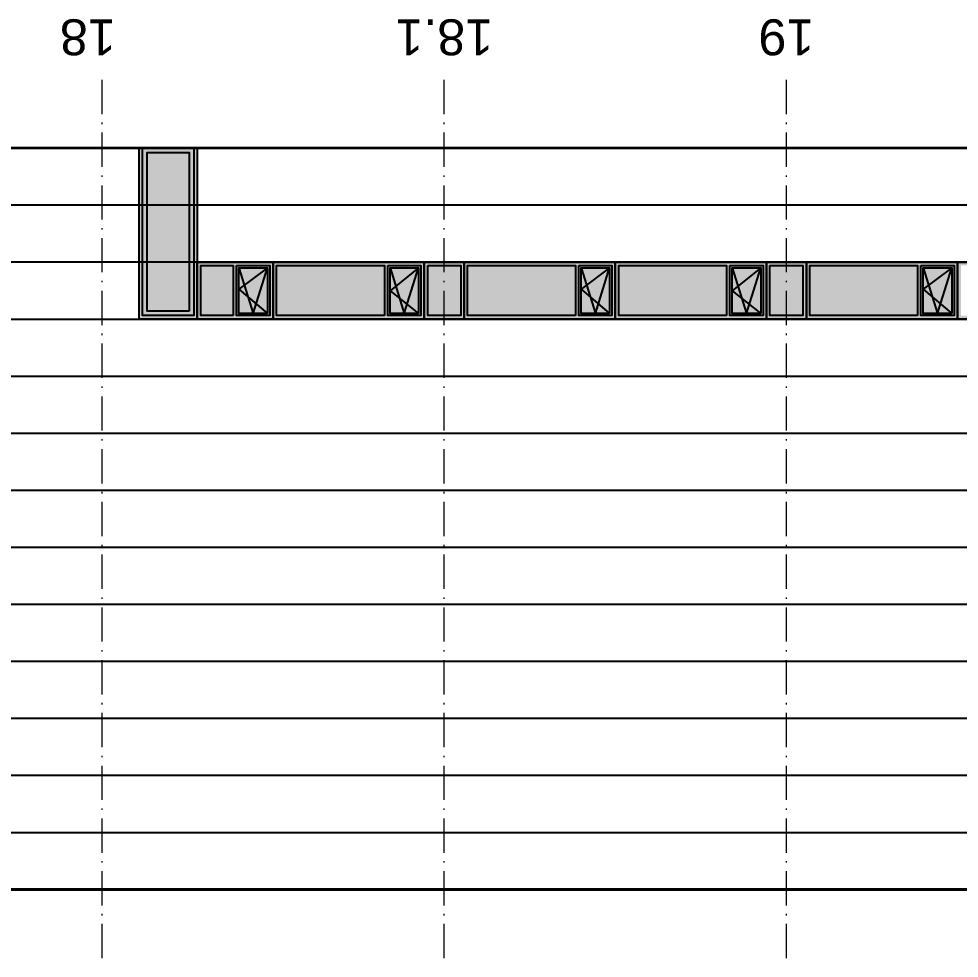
# Model space of a CAD drawing. Header units: millimetres. Extents: x 325046 to 1268204, y 1875583 to 2761998.
# Drawn here: x 908619 to 925109, y 2655811 to 2672281 of the extents above; entities that cross this region are included whole.
import ezdxf
from ezdxf.enums import TextEntityAlignment as Align

# ---------------------------------------------------------------- set-up
doc = ezdxf.new("R2010")
doc.units = ezdxf.units.MM
doc.header["$LTSCALE"] = 100
doc.linetypes.add('ACAD_ISO10W100', pattern=[18.5, 12, -3, 0.5, -3])
for name, color, linetype in [('FASÁDY - okna - PŮDORYS', 8, 'Continuous'), ('FASÁDY kresba', 7, 'Continuous'), ('OKNA - RASTR', 5, 'Continuous')]:
    doc.layers.add(name, color=color, linetype=linetype)
for name, color, linetype, lineweight in [('FASÁDY filling', 7, 'Continuous', 5), ('Objekty - osy', 5, 'ACAD_ISO10W100', 20), ('ŠFAF - okna', 8, 'Continuous', 13)]:
    doc.layers.add(name, color=color, linetype=linetype, lineweight=lineweight)
doc.layers.add('Popis OS', color=7, linetype='Continuous', true_color=0xbd0a5d)
doc.styles.add('ARIL-TENKÝ', font='arial.ttf')

msp = doc.modelspace()

# ---------------------------------------------------------------- hatches: boundary and pattern name
at = {"layer": 'FASÁDY filling', "ltscale": 100, "true_color": 0x373f43}
h = msp.add_hatch(color=149, dxfattribs=at)
h.paths.add_polyline_path([(911688.6, 2670016.7), (910788.6, 2670016.7), (910788.6, 2667076.7), (911688.6, 2667076.7)], flags=17)
h.paths.add_polyline_path([(911608.6, 2667156.7), (910868.6, 2667156.7), (910868.6, 2669936.7), (911608.6, 2669936.7)], flags=16)
h.paths.add_polyline_path([(911748.6, 2670016.7), (911688.6, 2670016.7), (911688.6, 2667076.7), (910788.6, 2667076.7), (910788.6, 2670016.7), (910728.6, 2670016.7), (910728.6, 2667016.7), (911748.6, 2667016.7)])
at = {"layer": 'FASÁDY filling', "true_color": 0x373f43}
h = msp.add_hatch(color=149, dxfattribs=at)
h.paths.add_polyline_path([(911748.6, 2667016.7), (913078.6, 2667016.7), (913078.6, 2668016.7), (911748.6, 2668016.7)])
h.paths.add_polyline_path([(912438.6, 2667016.7), (913018.6, 2667016.7), (913018.6, 2667956.7), (912438.6, 2667956.7)], flags=16)
h.paths.add_polyline_path([(911808.6, 2667076.7), (912378.6, 2667016.7), (912378.6, 2667956.7), (911808.6, 2667956.7)], flags=16)
h = msp.add_hatch(color=149, dxfattribs=at)
h.paths.add_polyline_path([(915728.6, 2667016.7), (915728.6, 2668016.7), (913078.6, 2668016.7), (913078.6, 2667016.7)])
h.paths.add_polyline_path([(915128.6, 2667116.7), (915088.6, 2667956.7), (915668.6, 2667956.7), (915628.6, 2667116.7)], flags=16)
h.paths.add_polyline_path([(915028.6, 2667076.7), (913138.6, 2667076.7), (913138.6, 2667956.7), (915028.6, 2667956.7)], flags=16)
at = {"layer": 'FASÁDY filling', "linetype": 'ByBlock', "ltscale": 100, "true_color": 0x373f43}
h = msp.add_hatch(color=149, dxfattribs=at)
h.paths.add_polyline_path([(916368.6, 2667956.7), (915788.6, 2667956.7), (915788.6, 2667076.7), (916368.6, 2667076.7)], flags=0)
h.paths.add_polyline_path([(915728.6, 2668016.7), (915728.6, 2667016.7), (916428.6, 2667016.7), (916428.6, 2668016.7)])
h.paths.add_polyline_path([(916368.6, 2667956.7), (916368.6, 2667076.7), (915788.6, 2667076.7), (915788.6, 2667956.7)], flags=16)
at = {"layer": 'FASÁDY filling', "true_color": 0x373f43}
h = msp.add_hatch(color=149, dxfattribs=at)
h.paths.add_polyline_path([(916428.6, 2667016.7), (919078.6, 2667016.7), (919078.6, 2668016.7), (916428.6, 2668016.7)])
h.paths.add_polyline_path([(918438.6, 2667016.7), (919018.6, 2667016.7), (919018.6, 2667956.7), (918438.6, 2667956.7)])
h.paths.add_polyline_path([(916488.6, 2667016.7), (918378.6, 2667016.7), (918378.6, 2667956.7), (916488.6, 2667956.7)])
h = msp.add_hatch(color=149, dxfattribs=at)
h.paths.add_polyline_path([(921728.6, 2667016.7), (921728.6, 2668016.7), (919078.6, 2668016.7), (919078.6, 2667016.7)])
h.paths.add_polyline_path([(921128.6, 2667116.7), (921088.6, 2667956.7), (921668.6, 2667956.7), (921628.6, 2667116.7)], flags=16)
h.paths.add_polyline_path([(921028.6, 2667076.7), (919138.6, 2667076.7), (919138.6, 2667956.7), (921028.6, 2667956.7)], flags=16)
at = {"layer": 'FASÁDY filling', "linetype": 'ByBlock', "ltscale": 100, "true_color": 0x373f43}
h = msp.add_hatch(color=149, dxfattribs=at)
h.paths.add_polyline_path([(922368.6, 2667956.7), (921788.6, 2667956.7), (921788.6, 2667076.7), (922368.6, 2667076.7)], flags=0)
h.paths.add_polyline_path([(921728.6, 2668016.7), (921728.6, 2667016.7), (922428.6, 2667016.7), (922428.6, 2668016.7)])
h.paths.add_polyline_path([(922368.6, 2667956.7), (922368.6, 2667076.7), (921788.6, 2667076.7), (921788.6, 2667956.7)], flags=16)
at = {"layer": 'FASÁDY filling', "true_color": 0x373f43}
h = msp.add_hatch(color=149, dxfattribs=at)
h.paths.add_polyline_path([(922428.6, 2667016.7), (925078.6, 2667016.7), (925078.6, 2668016.7), (922428.6, 2668016.7)])
h.paths.add_polyline_path([(924438.6, 2667016.7), (925018.6, 2667016.7), (925018.6, 2667956.7), (924438.6, 2667956.7)])
h.paths.add_polyline_path([(922488.6, 2667016.7), (924378.6, 2667016.7), (924378.6, 2667956.7), (922488.6, 2667956.7)])
h = msp.add_hatch(color=149, dxfattribs=at)
h.paths.add_polyline_path([(927728.6, 2667016.7), (927728.6, 2668016.7), (925078.6, 2668016.7), (925078.6, 2667016.7)])
h.paths.add_polyline_path([(927128.6, 2667116.7), (927088.6, 2667956.7), (927668.6, 2667956.7), (927628.6, 2667116.7)], flags=16)
h.paths.add_polyline_path([(927028.6, 2667076.7), (925138.6, 2667076.7), (925138.6, 2667956.7), (927028.6, 2667956.7)], flags=16)
h = msp.add_hatch(color=149, dxfattribs=at)
h.paths.add_polyline_path([(912978.6, 2667116.7), (912478.6, 2667116.7), (912478.6, 2667916.7), (912978.6, 2667916.7)], flags=16)
h.paths.add_polyline_path([(912438.6, 2667016.7), (913018.6, 2667016.7), (913018.6, 2667956.7), (912438.6, 2667956.7)])
h = msp.add_hatch(color=149, dxfattribs=at)
h.paths.add_polyline_path([(915668.6, 2667076.7), (915668.6, 2667956.7), (915088.6, 2667956.7), (915088.6, 2667076.7)])
h.paths.add_polyline_path([(915628.6, 2667116.7), (915128.6, 2667116.7), (915128.6, 2667916.7), (915628.6, 2667916.7)], flags=16)
h = msp.add_hatch(color=149, dxfattribs=at)
h.paths.add_polyline_path([(918978.6, 2667116.7), (918478.6, 2667116.7), (918478.6, 2667916.7), (918978.6, 2667916.7)], flags=16)
h.paths.add_polyline_path([(918438.6, 2667016.7), (919018.6, 2667016.7), (919018.6, 2667956.7), (918438.6, 2667956.7)])
h = msp.add_hatch(color=149, dxfattribs=at)
h.paths.add_polyline_path([(921668.6, 2667076.7), (921668.6, 2667956.7), (921088.6, 2667956.7), (921088.6, 2667076.7)])
h.paths.add_polyline_path([(921628.6, 2667116.7), (921128.6, 2667116.7), (921128.6, 2667916.7), (921628.6, 2667916.7)], flags=16)
h = msp.add_hatch(color=149, dxfattribs=at)
h.paths.add_polyline_path([(924978.6, 2667116.7), (924478.6, 2667116.7), (924478.6, 2667916.7), (924978.6, 2667916.7)], flags=16)
h.paths.add_polyline_path([(924438.6, 2667016.7), (925018.6, 2667016.7), (925018.6, 2667956.7), (924438.6, 2667956.7)])
at = {"layer": 'FASÁDY filling', "linetype": 'ByBlock', "ltscale": 100, "true_color": 0x373f43}
for points in [[(912378.6, 2667076.7), (911808.6, 2667076.7), (911748.6, 2667016.7), (912378.6, 2667016.7)], [(918378.6, 2667076.7), (916488.6, 2667076.7), (916488.6, 2667016.7), (918378.6, 2667016.7)], [(924378.6, 2667076.7), (922488.6, 2667076.7), (922488.6, 2667016.7), (924378.6, 2667016.7)]]:
    msp.add_hatch(color=149, dxfattribs=at).paths.add_polyline_path(points)
at = {"layer": 'FASÁDY kresba'}
h = msp.add_hatch(dxfattribs=at)
h.set_pattern_fill('_USER', color=256, scale=1000, angle=540, pattern_type=0)
h.set_pattern_definition([(180, (-258, 16.6), (-4e-13, -1000), [])])
h.paths.add_polyline_path([(783758.7, 2657016.6), (783758.7, 2670020.2), (1000375.4, 2670016.5), (1000398.7, 2657016.6)])
at = {"layer": 'ŠFAF - okna', "ltscale": 100}
h = msp.add_hatch(color=256, dxfattribs=at)
h.set_gradient(color1=(33, 33, 33), color2=(171, 171, 171), rotation=270)
h.paths.add_polyline_path([(911608.6, 2669936.7), (910868.6, 2669936.7), (910868.6, 2667156.7), (911608.6, 2667156.7)])
h = msp.add_hatch(color=256, dxfattribs=at)
h.set_gradient(color1=(33, 33, 33), color2=(171, 171, 171), rotation=270)
h.paths.add_polyline_path([(912378.6, 2667076.7), (911808.6, 2667076.7), (911808.6, 2667956.7), (912378.6, 2667956.7)])
h.paths.add_polyline_path([(912978.6, 2667116.7), (912478.6, 2667116.7), (912478.6, 2667916.7), (912978.6, 2667916.7)])
h = msp.add_hatch(color=256, dxfattribs=at)
h.set_gradient(color1=(33, 33, 33), color2=(171, 171, 171), rotation=270)
h.paths.add_polyline_path([(915028.6, 2667076.7), (913138.6, 2667076.7), (913138.6, 2667956.7), (915028.6, 2667956.7)])
h.paths.add_polyline_path([(915628.6, 2667116.7), (915128.6, 2667116.7), (915128.6, 2667916.7), (915628.6, 2667916.7)])
h = msp.add_hatch(color=256, dxfattribs=at)
h.set_gradient(color1=(33, 33, 33), color2=(171, 171, 171), rotation=270)
h.paths.add_polyline_path([(918378.6, 2667076.7), (916488.6, 2667076.7), (916488.6, 2667956.7), (918378.6, 2667956.7)])
h.paths.add_polyline_path([(918978.6, 2667116.7), (918478.6, 2667116.7), (918478.6, 2667916.7), (918978.6, 2667916.7)])
h = msp.add_hatch(color=256, dxfattribs=at)
h.set_gradient(color1=(33, 33, 33), color2=(171, 171, 171), rotation=270)
h.paths.add_polyline_path([(921028.6, 2667076.7), (919138.6, 2667076.7), (919138.6, 2667956.7), (921028.6, 2667956.7)])
h.paths.add_polyline_path([(921628.6, 2667116.7), (921128.6, 2667116.7), (921128.6, 2667916.7), (921628.6, 2667916.7)])
h = msp.add_hatch(color=256, dxfattribs=at)
h.set_gradient(color1=(33, 33, 33), color2=(171, 171, 171), rotation=270)
h.paths.add_polyline_path([(924378.6, 2667076.7), (922488.6, 2667076.7), (922488.6, 2667956.7), (924378.6, 2667956.7)])
h.paths.add_polyline_path([(924978.6, 2667116.7), (924478.6, 2667116.7), (924478.6, 2667916.7), (924978.6, 2667916.7)])

# ---------------------------------------------------------------- linework, layer by layer
at = {"layer": 'FASÁDY - okna - PŮDORYS'}
for points in [[(912978.6, 2667116.7), (912478.6, 2667116.7), (912478.6, 2667916.7), (912978.6, 2667916.7)], [(915628.6, 2667116.7), (915128.6, 2667116.7), (915128.6, 2667916.7), (915628.6, 2667916.7)], [(918978.6, 2667116.7), (918478.6, 2667116.7), (918478.6, 2667916.7), (918978.6, 2667916.7)], [(921628.6, 2667116.7), (921128.6, 2667116.7), (921128.6, 2667916.7), (921628.6, 2667916.7)], [(924978.6, 2667116.7), (924478.6, 2667116.7), (924478.6, 2667916.7), (924978.6, 2667916.7)]]:
    msp.add_lwpolyline(points, close=True, dxfattribs=at)
for points in [[(912478.6, 2667916.7), (912728.6, 2667116.7), (912978.6, 2667916.7), (912478.6, 2667539.1), (912978.6, 2667116.7)], [(915128.6, 2667916.7), (915378.6, 2667116.7), (915628.6, 2667916.7), (915128.6, 2667508.7), (915628.6, 2667116.7)], [(918478.6, 2667916.7), (918728.6, 2667116.7), (918978.6, 2667916.7), (918478.6, 2667539.1), (918978.6, 2667116.7)], [(921128.6, 2667916.7), (921378.6, 2667116.7), (921628.6, 2667916.7), (921128.6, 2667508.7), (921628.6, 2667116.7)], [(924478.6, 2667916.7), (924728.6, 2667116.7), (924978.6, 2667916.7), (924478.6, 2667539.1), (924978.6, 2667116.7)]]:
    msp.add_lwpolyline(points, dxfattribs=at)
at = {"layer": 'FASÁDY kresba'}
msp.add_line((796078.7, 2670017), (1030078.7, 2670016.6), dxfattribs=at)
at = {"layer": 'FASÁDY kresba', "ltscale": 20, "const_width": 50}
for points in [[(701700.2, 2670016.6), (718073.1, 2670016.6), (750548.7, 2671216.6), (753758.7, 2671216.6), (753758.7, 2670016.6), (796078.7, 2670016.6), (796628.7, 2670624.9), (807528.9, 2670624.5), (807528.9, 2670624.5), (807528.9, 2670624.5), (808078.7, 2671116.6), (897528.7, 2671116.6), (898628.7, 2670016.8), (952078.7, 2670016.6), (952628.7, 2670516.6), (963528.7, 2670516.6), (964078.7, 2671116.6), (1029528.8, 2671116.6), (1030628.7, 2670016.6), (1078473.7, 2670016.6)], [(783758.7, 2657016.6), (1000398.7, 2657016.6), (1000398.7, 2670016.8)]]:
    msp.add_lwpolyline(points, dxfattribs=at)
at = {"layer": 'Objekty - osy', "ltscale": 0.5}
for p, q in [((910078.7, 2655810.9), (910078.7, 2671349.4)), ((916078.7, 2655810.9), (916078.7, 2671349.4)), ((922078.7, 2655810.9), (922078.7, 2671349.4))]:
    msp.add_line(p, q, dxfattribs=at)
at = {"layer": 'OKNA - RASTR'}
for p, q in [((910788.6, 2667076.7), (910788.6, 2670016.7)), ((911748.6, 2667016.7), (911748.6, 2668016.7)), ((911808.6, 2667076.7), (911808.6, 2667956.7))]:
    msp.add_line(p, q, dxfattribs=at)
for points in [[(911748.6, 2667016.7), (910728.6, 2667016.7), (910728.6, 2670016.7), (911748.6, 2670016.7)], [(911608.6, 2667156.7), (910868.6, 2667156.7), (910868.6, 2669936.7), (911608.6, 2669936.7)], [(913078.6, 2667016.7), (911748.6, 2667016.7), (911748.6, 2668016.7), (913078.6, 2668016.7)], [(915728.6, 2667016.7), (913078.6, 2667016.7), (913078.6, 2668016.7), (915728.6, 2668016.7)], [(919078.6, 2667016.7), (916428.6, 2667016.7), (916428.6, 2668016.7), (919078.6, 2668016.7)], [(921728.6, 2667016.7), (919078.6, 2667016.7), (919078.6, 2668016.7), (921728.6, 2668016.7)], [(925078.6, 2667016.7), (922428.6, 2667016.7), (922428.6, 2668016.7), (925078.6, 2668016.7)], [(927728.6, 2667016.7), (925078.6, 2667016.7), (925078.6, 2668016.7), (927728.6, 2668016.7)], [(915788.6, 2667956.7), (916368.6, 2667956.7), (916368.6, 2667076.7), (915788.6, 2667076.7)], [(921788.6, 2667956.7), (922368.6, 2667956.7), (922368.6, 2667076.7), (921788.6, 2667076.7)]]:
    msp.add_lwpolyline(points, close=True, dxfattribs=at)
for points in [[(911688.6, 2667076.7), (910788.6, 2667076.7), (910788.6, 2670016.7)], [(911688.6, 2670016.7), (911688.6, 2667076.7), (910788.6, 2667076.7)], [(915728.6, 2668016.7), (916428.6, 2668016.7), (916428.6, 2667016.7), (915728.6, 2667016.7), (915728.6, 2668016.7)], [(921728.6, 2668016.7), (922428.6, 2668016.7), (922428.6, 2667016.7), (921728.6, 2667016.7), (921728.6, 2668016.7)], [(912378.6, 2667076.7), (911808.6, 2667076.7), (911808.6, 2667956.7), (912378.6, 2667956.7), (912378.6, 2667076.7)], [(912438.6, 2667956.7), (913018.6, 2667956.7), (913018.6, 2667076.7), (912438.6, 2667076.7), (912438.6, 2667956.7)], [(915028.6, 2667076.7), (913138.6, 2667076.7), (913138.6, 2667956.7), (915028.6, 2667956.7), (915028.6, 2667076.7)], [(915088.6, 2667956.7), (915668.6, 2667956.7), (915668.6, 2667076.7), (915088.6, 2667076.7), (915088.6, 2667956.7)], [(918378.6, 2667076.7), (916488.6, 2667076.7), (916488.6, 2667956.7), (918378.6, 2667956.7), (918378.6, 2667076.7)], [(918438.6, 2667956.7), (919018.6, 2667956.7), (919018.6, 2667076.7), (918438.6, 2667076.7), (918438.6, 2667956.7)], [(921028.6, 2667076.7), (919138.6, 2667076.7), (919138.6, 2667956.7), (921028.6, 2667956.7), (921028.6, 2667076.7)], [(921088.6, 2667956.7), (921668.6, 2667956.7), (921668.6, 2667076.7), (921088.6, 2667076.7), (921088.6, 2667956.7)], [(924378.6, 2667076.7), (922488.6, 2667076.7), (922488.6, 2667956.7), (924378.6, 2667956.7), (924378.6, 2667076.7)], [(924438.6, 2667956.7), (925018.6, 2667956.7), (925018.6, 2667076.7), (924438.6, 2667076.7), (924438.6, 2667956.7)]]:
    msp.add_lwpolyline(points, dxfattribs=at)

# ---------------------------------------------------------------- texts
at = {"layer": 'Popis OS', "linetype": 'ByBlock', "style": 'ARIL-TENKÝ'}
for s, p in [('18', (909828.7, 2671956.8)), ('18.1', (916078.7, 2671956.8)), ('19', (922078.7, 2671956.8))]:
    msp.add_text(s, height=630, rotation=180, dxfattribs=at).set_placement(p, align=Align.MIDDLE_CENTER)

doc.saveas('drawing.dxf')
